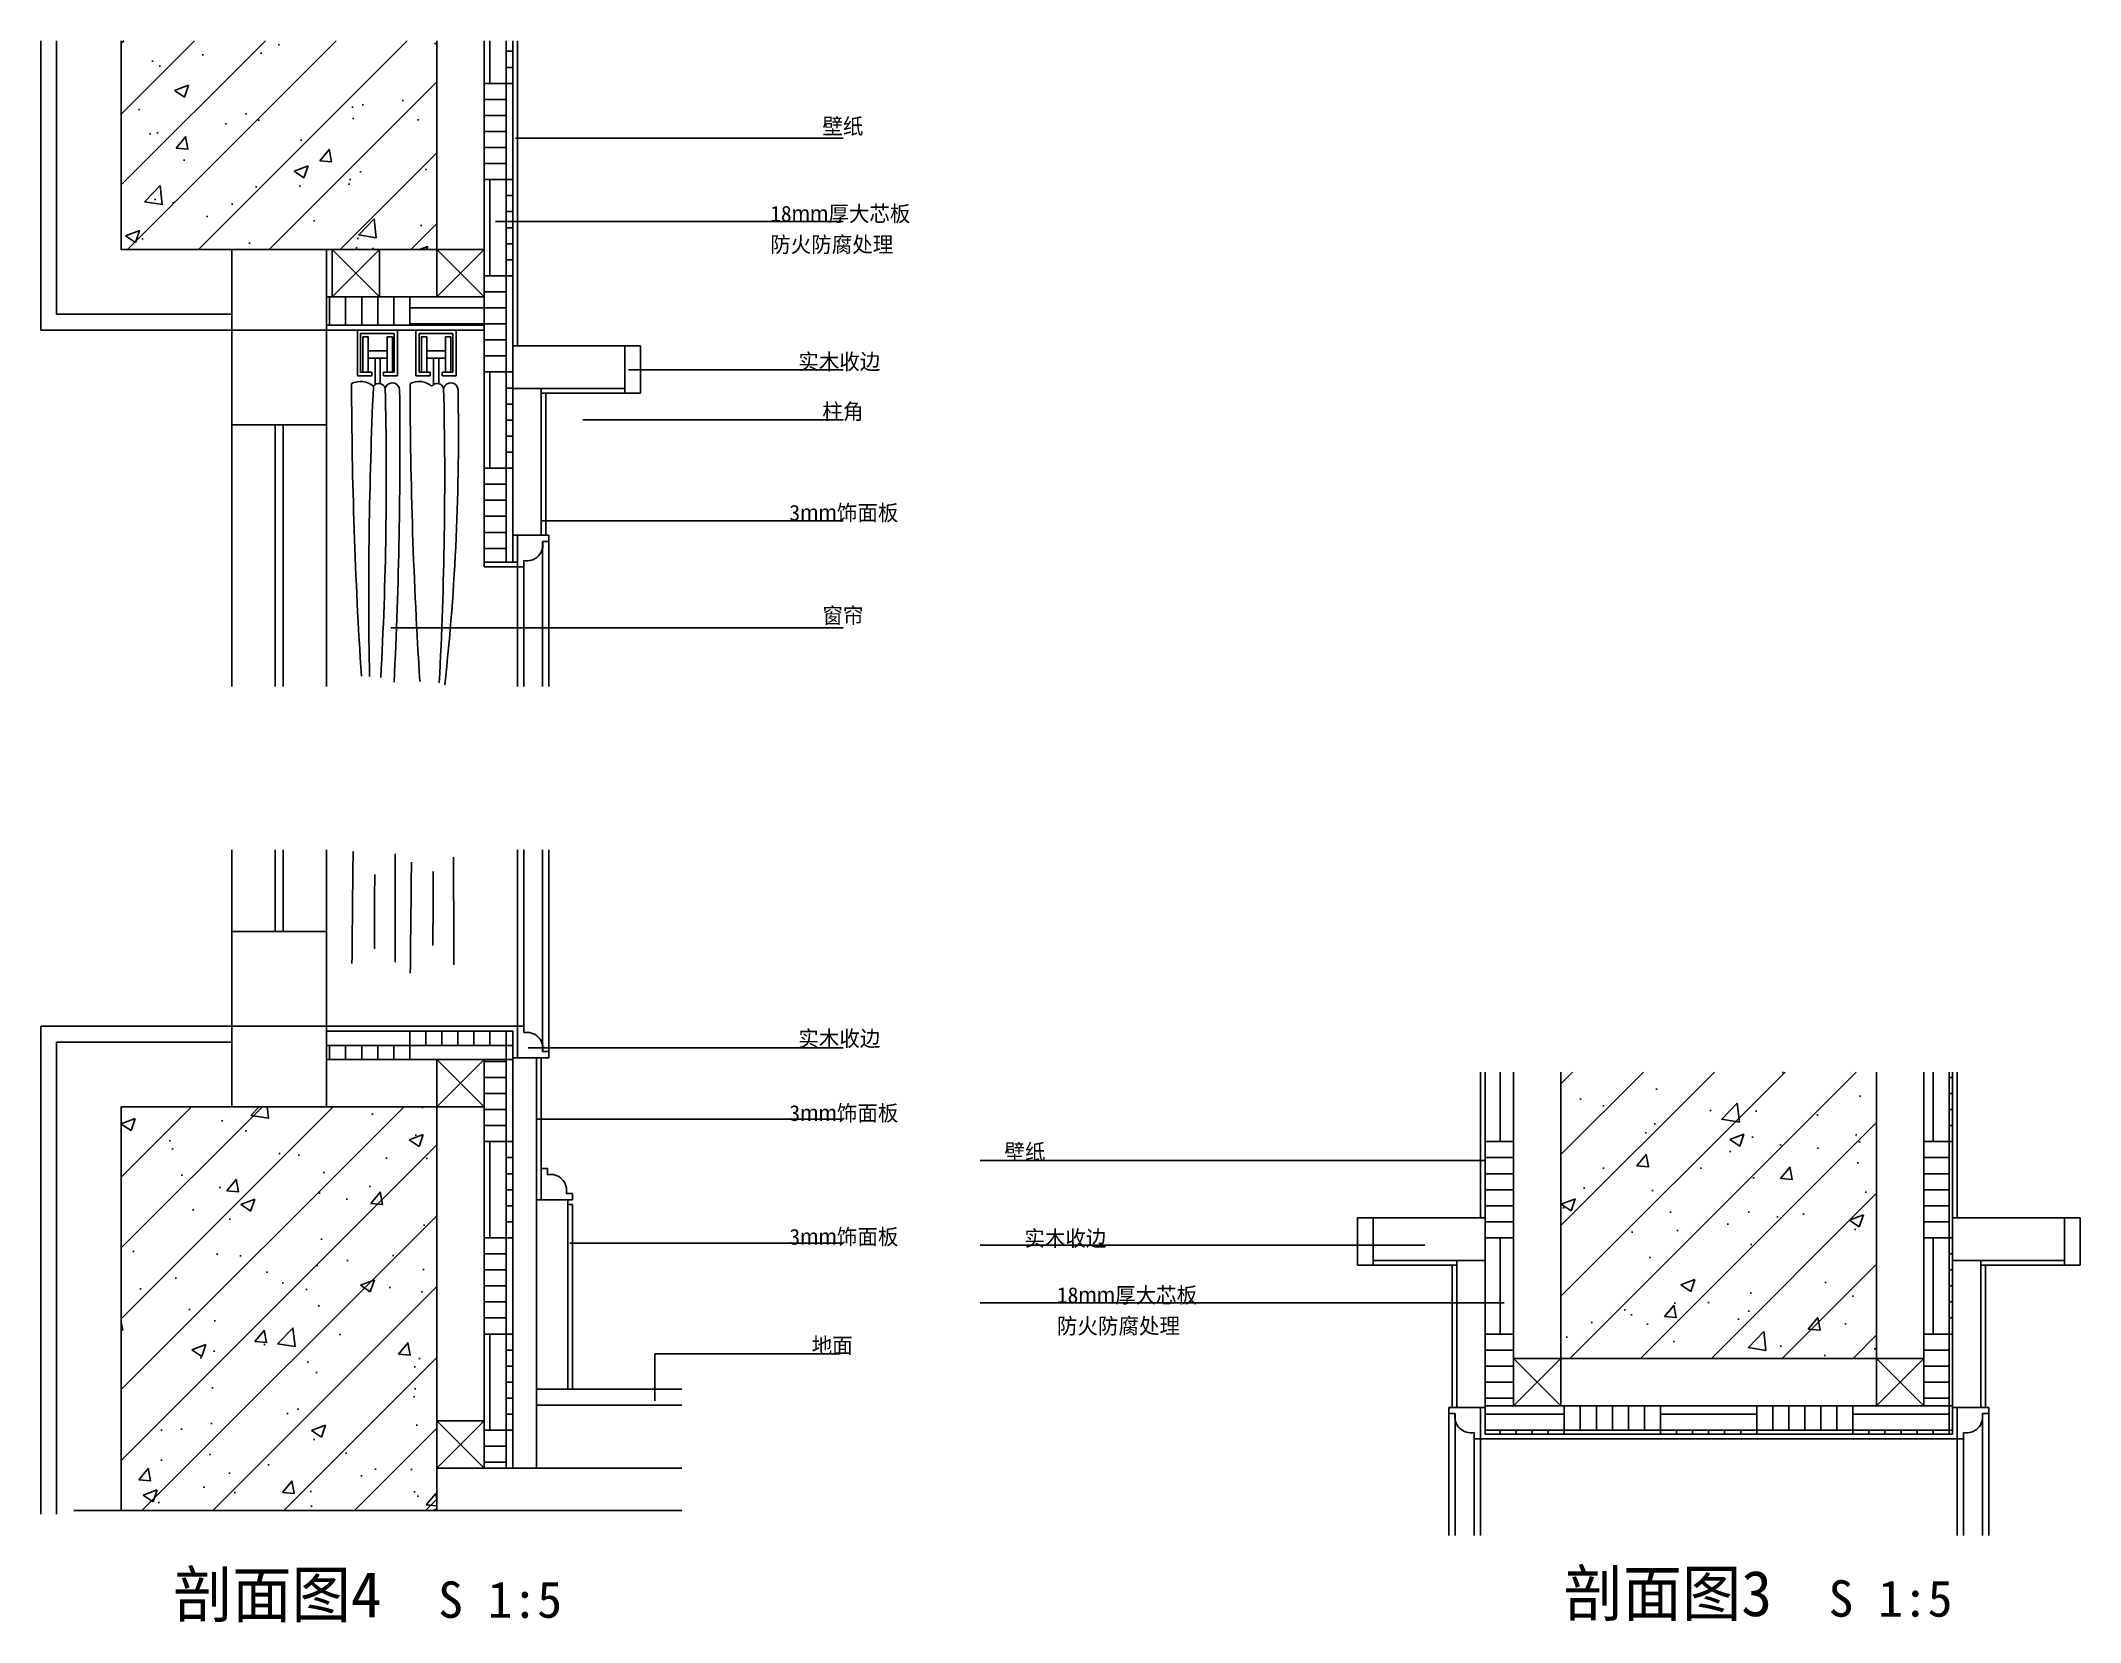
# Model space of a CAD drawing. Header units: metres. Extents: x 69261 to 70553, y 8413 to 9415.
import ezdxf

# ---------------------------------------------------------------- set-up
doc = ezdxf.new("R2010")
doc.units = ezdxf.units.M
for name, color, linetype in [('10填充', 8, 'Continuous'), ('1虚线', 150, 'Continuous'), ('3墙体', 7, 'Continuous'), ('4', 3, 'Continuous'), ('7标住', 1, 'Continuous')]:
    doc.layers.add(name, color=color, linetype=linetype)
doc.dimstyles.get("Standard").update_dxf_attribs({"dimtxt": 2.5, "dimasz": 2.5, "dimexe": 1.25, "dimexo": 0.625, "dimtad": 1, "dimcen": 2.5, "dimazin": 3, "dimtfac": 1, "dimtmove": 0, "dimatfit": 3})

msp = doc.modelspace()

# ---------------------------------------------------------------- hatches: boundary and pattern name
at = {"layer": '10填充'}
h = msp.add_hatch(dxfattribs=at)
h.set_pattern_fill('ANSI31', scale=10)
h.paths.add_polyline_path([(69511.64, 9414.89), (69311.64, 9414.89), (69311.64, 9282.59), (69511.64, 9282.59)])
h.paths.add_polyline_path([(69511.64, 8739.39), (69311.64, 8739.39), (69311.64, 8483.53), (69511.64, 8483.53)])
h = msp.add_hatch(dxfattribs=at)
h.set_pattern_fill('AR-CONC', scale=0.5)
h.paths.add_polyline_path([(69511.64, 9414.89), (69311.64, 9414.89), (69311.64, 9282.59), (69511.64, 9282.59)])
h.paths.add_polyline_path([(69511.64, 8739.39), (69311.64, 8739.39), (69311.64, 8483.53), (69511.64, 8483.53)])
h = msp.add_hatch(dxfattribs=at)
h.set_pattern_fill('AR-PARQ1', scale=0.2)
h.paths.add_polyline_path([(69559.64, 9414.89), (69541.64, 9414.89), (69541.64, 9084.59), (69559.64, 9084.59)])
h.paths.add_polyline_path([(69541.64, 9252.59), (69441.64, 9252.59), (69441.64, 9234.59), (69541.64, 9234.59)])
h = msp.add_hatch(dxfattribs=at)
h.set_pattern_fill('AR-PARQ1', scale=0.2)
h.paths.add_polyline_path([(69559.64, 8787.39), (69441.64, 8787.39), (69441.64, 8769.39), (69559.64, 8769.39)])
h.paths.add_polyline_path([(69559.64, 8769.39), (69541.64, 8769.39), (69541.64, 8739.39), (69541.64, 8510.39), (69559.64, 8510.39)])
h = msp.add_hatch(dxfattribs=at)
h.set_pattern_fill('AR-PARQ1', scale=0.2)
h.paths.add_polyline_path([(70471.88, 8761.43), (70453.88, 8761.43), (70453.88, 8549.96), (70471.88, 8549.96)])
h.paths.add_polyline_path([(70471.88, 8549.96), (70175.88, 8549.96), (70175.88, 8531.96), (70471.88, 8531.96)])
h.paths.add_polyline_path([(70193.88, 8761.43), (70175.88, 8761.43), (70175.88, 8549.96), (70193.88, 8549.96)])
h = msp.add_hatch(dxfattribs=at)
h.set_pattern_fill('ANSI31', scale=10)
h.paths.add_polyline_path([(70423.88, 8761.43), (70223.88, 8761.43), (70223.88, 8579.96), (70423.88, 8579.96)])
h = msp.add_hatch(dxfattribs=at)
h.set_pattern_fill('AR-CONC', scale=0.5)
h.paths.add_polyline_path([(70423.88, 8761.43), (70223.88, 8761.43), (70223.88, 8579.96), (70423.88, 8579.96)])

# ---------------------------------------------------------------- linework, layer by layer
for p, q in [((69541.64, 9084.59), (69541.64, 9414.89)), ((69559.64, 9084.59), (69559.64, 9414.89)), ((69445.35, 9252.59), (69475.35, 9282.59)), ((69475.35, 9252.59), (69445.35, 9282.59)), ((69511.64, 9252.59), (69541.64, 9282.59)), ((69541.64, 9252.59), (69511.64, 9282.59)), ((69541.64, 9252.59), (69511.64, 9282.59)), ((69511.64, 9252.59), (69541.64, 9282.59)), ((69441.64, 9252.59), (69541.64, 9252.59)), ((69441.64, 9234.59), (69541.64, 9234.59)), ((69562.64, 9084.59), (69541.64, 9084.59)), ((69270.64, 8780.39), (69381.64, 8780.39)), ((69270.64, 8780.39), (69270.64, 8481.19)), ((69441.64, 8769.39), (69559.64, 8769.39)), ((69511.64, 8769.39), (69541.64, 8739.39)), ((69541.64, 8769.39), (69511.64, 8739.39)), ((69541.64, 8769.39), (69511.64, 8739.39)), ((69511.64, 8769.39), (69541.64, 8739.39)), ((69541.64, 8769.39), (69541.64, 8510.39)), ((70193.88, 8761.43), (70193.88, 8549.96)), ((70453.88, 8549.96), (70453.88, 8761.43)), ((70223.88, 8549.96), (70193.88, 8579.96)), ((70193.88, 8549.96), (70223.88, 8579.96)), ((70423.88, 8549.96), (70453.88, 8579.96)), ((70453.88, 8549.96), (70423.88, 8579.96)), ((70453.88, 8549.96), (70423.88, 8579.96)), ((70423.88, 8549.96), (70453.88, 8579.96)), ((70175.88, 8549.96), (70471.88, 8549.96)), ((69511.64, 8540.39), (69541.64, 8510.39)), ((69541.64, 8540.39), (69511.64, 8510.39)), ((69541.64, 8540.39), (69511.64, 8510.39)), ((69511.64, 8540.39), (69541.64, 8510.39))]:
    msp.add_line(p, q, dxfattribs=at)
for points in [[(69445.35, 9252.59), (69475.35, 9252.59), (69475.35, 9282.59), (69445.35, 9282.59)], [(69541.64, 9252.59), (69511.64, 9252.59), (69511.64, 9282.59), (69541.64, 9282.59)], [(69511.64, 9252.59), (69541.64, 9252.59), (69541.64, 9282.59), (69511.64, 9282.59)], [(69511.64, 8769.39), (69541.64, 8769.39), (69541.64, 8739.39), (69511.64, 8739.39)], [(69541.64, 8769.39), (69511.64, 8769.39), (69511.64, 8739.39), (69541.64, 8739.39)], [(70193.88, 8549.96), (70223.88, 8549.96), (70223.88, 8579.96), (70193.88, 8579.96)], [(70423.88, 8549.96), (70453.88, 8549.96), (70453.88, 8579.96), (70423.88, 8579.96)], [(70453.88, 8549.96), (70423.88, 8549.96), (70423.88, 8579.96), (70453.88, 8579.96)], [(69541.64, 8540.39), (69511.64, 8540.39), (69511.64, 8510.39), (69541.64, 8510.39)], [(69511.64, 8540.39), (69541.64, 8540.39), (69541.64, 8510.39), (69511.64, 8510.39)]]:
    msp.add_lwpolyline(points, close=True, dxfattribs=at)
for points in [[(69441.64, 8787.39), (69559.64, 8787.39), (69559.64, 8510.39)], [(70175.88, 8761.43), (70175.88, 8531.96), (70471.88, 8531.96), (70471.88, 8761.43)]]:
    msp.add_lwpolyline(points, dxfattribs=at)
at = {"layer": '1虚线'}
for p, q in [((69461.23, 9231.59), (69461.23, 9202.65)), ((69486.75, 9231.59), (69461.23, 9231.59)), ((69463.3, 9229.49), (69463.3, 9204.89)), ((69484.65, 9229.49), (69463.3, 9229.49)), ((69484.65, 9229.49), (69484.65, 9204.89)), ((69486.75, 9231.59), (69486.75, 9202.65)), ((69498.27, 9231.59), (69498.27, 9202.65)), ((69523.78, 9231.59), (69498.27, 9231.59)), ((69500.34, 9229.49), (69500.34, 9204.89)), ((69521.68, 9229.49), (69500.34, 9229.49)), ((69521.68, 9229.49), (69521.68, 9204.89)), ((69523.78, 9231.59), (69523.78, 9202.65)), ((69468.14, 9218.33), (69480.11, 9218.33)), ((69468.14, 9213.85), (69480.11, 9213.85)), ((69472.48, 9213.85), (69472.48, 9197.02)), ((69475.77, 9213.85), (69475.77, 9197.6)), ((69505.17, 9218.33), (69517.15, 9218.33)), ((69505.17, 9213.85), (69517.15, 9213.85)), ((69509.52, 9213.85), (69509.52, 9197.02)), ((69512.8, 9213.85), (69512.8, 9197.6)), ((69470.38, 9202.65), (69461.23, 9202.65)), ((69468.14, 9204.89), (69463.3, 9204.89)), ((69470.38, 9204.89), (69468.14, 9204.89)), ((69468.14, 9204.89), (69468.14, 9204.89)), ((69470.38, 9204.89), (69470.38, 9202.65)), ((69477.87, 9204.89), (69477.87, 9202.65)), ((69477.87, 9204.89), (69484.65, 9204.89)), ((69477.87, 9202.65), (69486.75, 9202.65)), ((69507.41, 9202.65), (69498.27, 9202.65)), ((69505.17, 9204.89), (69500.34, 9204.89)), ((69507.41, 9204.89), (69505.17, 9204.89)), ((69505.17, 9204.89), (69505.17, 9204.89)), ((69507.41, 9204.89), (69507.41, 9202.65)), ((69514.91, 9204.89), (69514.91, 9202.65)), ((69514.91, 9204.89), (69521.68, 9204.89)), ((69514.91, 9202.65), (69523.78, 9202.65)), ((69578.64, 9097.59), (69578.64, 9005.81)), ((69582.64, 9097.59), (69582.64, 9005.81)), ((69562.64, 9081.59), (69562.64, 9005.81)), ((69566.64, 9081.59), (69566.64, 9005.81)), ((69562.64, 8790.39), (69562.64, 8902.17)), ((69566.64, 8790.39), (69566.64, 8902.17)), ((69578.64, 8774.39), (69578.64, 8902.17)), ((69582.64, 8774.39), (69582.64, 8902.17)), ((70152.88, 8544.96), (70152.88, 8467.76)), ((70156.88, 8544.96), (70156.88, 8467.76)), ((70490.88, 8544.96), (70490.88, 8467.76)), ((70494.88, 8544.96), (70494.88, 8467.76)), ((70168.88, 8528.96), (70168.88, 8467.76)), ((70172.88, 8528.96), (70172.88, 8467.76)), ((70474.88, 8528.96), (70474.88, 8467.76)), ((70478.88, 8528.96), (70478.88, 8467.76))]:
    msp.add_line(p, q, dxfattribs=at)
for points in [[(69468.14, 9204.89), (69468.14, 9227.29), (69464.77, 9227.29), (69464.77, 9204.89)], [(69480.11, 9204.89), (69480.11, 9227.29), (69483.48, 9227.29), (69483.48, 9204.89)], [(69505.17, 9204.89), (69505.17, 9227.29), (69501.8, 9227.29), (69501.8, 9204.89)], [(69517.15, 9204.89), (69517.15, 9227.29), (69520.52, 9227.29), (69520.52, 9204.89)]]:
    msp.add_lwpolyline(points, close=True, dxfattribs=at)
for centre, radius, start, end in [((72445.29, 9205.02), 2987.75, 180.14, 183.7), ((69463.22, 9186.49), 12.56, 49.3, 116.81), ((72419.03, 9064.07), 2950.57, 177.44, 181.01), ((69474.8, 9193.5), 4.22, 16.04, 143.37), ((67183.31, 9137.99), 2296.24, 356.84, 1.41), ((69483.34, 9193.49), 4.64, 1.97, 165.36), ((66527.25, 9156.83), 2960.95, 357.13, 0.71), ((69500.25, 9186.49), 12.56, 49.3, 116.81), ((72585.97, 9205.14), 3091.39, 180.14, 183.64), ((69511.83, 9193.5), 4.22, 16.04, 143.37), ((67139.62, 9137.01), 2376.96, 356.89, 1.39), ((69520.37, 9193.49), 4.64, 1.97, 165.36), ((68069.69, 9165.22), 1455.6, 353.75, 1.12), ((171097.98, 7819.04), 101645.21, 179.39, 179.43), ((13272.66, 8772.11), 56212.65, 0.06, 0.13), ((170056.67, 7823.72), 100566.87, 179.39, 179.43), ((13705.5, 8771), 55816.84, 0.06, 0.13), ((-200828.16, 9830.22), 270302.03, 359.79, 359.8), ((-198895.3, 9825.39), 268406.21, 359.79, 359.8)]:
    msp.add_arc(centre, radius, start, end, dxfattribs=at)
at = {"layer": '3墙体'}
for p, q in [((69511.64, 8510.39), (69666.82, 8510.39)), ((69281.64, 8483.53), (69666.82, 8483.53))]:
    msp.add_line(p, q, dxfattribs=at)
for points in [[(69311.64, 9414.89), (69311.64, 9282.59), (69511.64, 9282.59), (69511.64, 9414.89)], [(70223.88, 8761.43), (70223.88, 8579.96), (70423.88, 8579.96), (70423.88, 8761.43)], [(69311.64, 8483.53), (69311.64, 8739.39), (69511.64, 8739.39), (69511.64, 8483.53)]]:
    msp.add_lwpolyline(points, dxfattribs=at)
at = {"layer": '4'}
for p, q in [((69260.64, 9231.59), (69260.64, 9414.89)), ((69270.64, 9241.59), (69270.64, 9414.89)), ((69562.64, 9414.89), (69562.64, 9221.59)), ((69270.64, 9241.59), (69381.64, 9241.59)), ((69260.64, 9231.59), (69541.64, 9231.59)), ((69559.64, 9221.59), (69640.64, 9221.59)), ((69630.64, 9221.59), (69630.64, 9191.59)), ((69640.64, 9221.59), (69640.64, 9191.59)), ((69577.64, 9194.59), (69559.64, 9194.59)), ((69577.64, 9194.59), (69630.64, 9194.59)), ((69577.64, 9194.59), (69577.64, 9101.59)), ((69577.64, 9191.59), (69640.64, 9191.59)), ((69580.64, 9191.59), (69580.64, 9121.59)), ((69620.64, 9191.59), (69580.64, 9191.59)), ((69580.64, 9191.59), (69580.64, 9121.59)), ((69580.64, 9191.59), (69580.64, 9101.59)), ((69381.64, 9171.59), (69381.64, 9005.81)), ((69414.14, 9171.59), (69409.14, 9171.59)), ((69409.14, 9171.59), (69409.14, 9005.81)), ((69414.14, 9005.81), (69414.14, 9171.59)), ((69441.64, 9171.59), (69441.64, 9005.81)), ((69559.64, 9101.59), (69582.64, 9101.59)), ((69562.64, 9101.59), (69562.64, 9084.59)), ((69562.64, 9081.59), (69562.64, 9101.59)), ((69578.64, 9097.59), (69582.64, 9097.59)), ((69582.64, 9101.59), (69582.64, 9097.59)), ((69541.64, 9084.59), (69541.64, 9081.59)), ((69566.64, 9081.59), (69566.64, 9085.59)), ((69562.64, 9081.59), (69541.64, 9081.59)), ((69566.64, 9081.59), (69562.64, 9081.59)), ((69381.64, 8850.39), (69381.64, 8902.17)), ((69409.14, 8850.39), (69409.14, 8902.17)), ((69414.14, 8902.17), (69414.14, 8850.39)), ((69441.64, 8850.39), (69441.64, 8902.17)), ((69381.64, 8850.39), (69441.64, 8850.39)), ((69381.64, 8739.39), (69381.64, 8850.39)), ((69414.14, 8850.39), (69409.14, 8850.39)), ((69441.64, 8850.39), (69441.64, 8739.39)), ((69260.64, 8790.39), (69562.64, 8790.39)), ((69260.64, 8790.39), (69260.64, 8481.19)), ((69441.64, 8790.39), (69381.64, 8790.39)), ((69566.64, 8790.39), (69562.64, 8790.39)), ((69562.64, 8790.39), (69562.64, 8770.39)), ((69562.64, 8770.39), (69562.64, 8790.39)), ((69566.64, 8790.39), (69566.64, 8786.39)), ((69578.64, 8774.39), (69582.64, 8774.39)), ((69582.64, 8770.39), (69582.64, 8774.39)), ((69559.64, 8770.39), (69582.64, 8770.39)), ((69574.64, 8770.39), (69574.64, 8680.39)), ((69577.64, 8770.39), (69577.64, 8700.39)), ((70172.88, 8761.43), (70172.88, 8668.96)), ((70474.88, 8761.43), (70474.88, 8668.96)), ((69581.64, 8700.39), (69577.64, 8700.39)), ((69577.64, 8700.39), (69577.64, 8680.39)), ((69581.64, 8700.39), (69581.64, 8696.39)), ((69593.64, 8684.39), (69597.64, 8684.39)), ((69597.64, 8680.39), (69597.64, 8684.39)), ((69574.64, 8680.39), (69597.64, 8680.39)), ((69574.64, 8680.39), (69574.64, 8550.39)), ((69594.64, 8680.39), (69594.64, 8560.39)), ((69594.64, 8677.39), (69597.64, 8677.39)), ((69597.64, 8677.39), (69597.64, 8560.39)), ((70175.88, 8668.96), (70094.88, 8668.96)), ((70094.88, 8668.96), (70094.88, 8638.96)), ((70104.88, 8668.96), (70104.88, 8638.96)), ((70471.88, 8668.96), (70552.88, 8668.96)), ((70542.88, 8668.96), (70542.88, 8638.96)), ((70552.88, 8668.96), (70552.88, 8638.96)), ((70157.88, 8638.96), (70094.88, 8638.96)), ((70157.88, 8641.96), (70104.88, 8641.96)), ((70114.88, 8638.96), (70154.88, 8638.96)), ((70154.88, 8638.96), (70154.88, 8568.96)), ((70154.88, 8638.96), (70154.88, 8568.96)), ((70154.88, 8638.96), (70154.88, 8548.96)), ((70157.88, 8641.96), (70175.88, 8641.96)), ((70157.88, 8641.96), (70157.88, 8548.96)), ((70489.88, 8641.96), (70471.88, 8641.96)), ((70489.88, 8641.96), (70489.88, 8548.96)), ((70489.88, 8641.96), (70542.88, 8641.96)), ((70489.88, 8638.96), (70552.88, 8638.96)), ((70492.88, 8638.96), (70492.88, 8548.96)), ((70492.88, 8638.96), (70492.88, 8568.96)), ((70532.88, 8638.96), (70492.88, 8638.96)), ((70492.88, 8638.96), (70492.88, 8568.96)), ((69574.64, 8560.39), (69666.82, 8560.39)), ((69574.64, 8560.39), (69574.64, 8510.39)), ((69574.64, 8550.39), (69666.82, 8550.39)), ((70152.88, 8548.96), (70152.88, 8544.96)), ((70175.88, 8548.96), (70152.88, 8548.96)), ((70156.88, 8544.96), (70152.88, 8544.96)), ((70172.88, 8548.96), (70172.88, 8528.96)), ((70172.88, 8528.96), (70172.88, 8548.96)), ((70471.88, 8548.96), (70494.88, 8548.96)), ((70474.88, 8528.96), (70474.88, 8548.96)), ((70474.88, 8548.96), (70474.88, 8528.96)), ((70490.88, 8544.96), (70494.88, 8544.96)), ((70494.88, 8548.96), (70494.88, 8544.96)), ((70168.88, 8528.96), (70168.88, 8532.96)), ((70168.88, 8528.96), (70172.88, 8528.96)), ((70172.88, 8528.96), (70474.88, 8528.96)), ((70478.88, 8528.96), (70474.88, 8528.96)), ((70478.88, 8528.96), (70478.88, 8532.96))]:
    msp.add_line(p, q, dxfattribs=at)
msp.add_lwpolyline([(69381.64, 9171.59), (69441.64, 9171.59), (69441.64, 9282.59), (69381.64, 9282.59)], close=True, dxfattribs=at)
for centre, start, end in [((69568.64, 9095.59), 258.7, 11.3), ((69568.64, 8776.39), 348.7, 101.3), ((69583.64, 8686.39), 348.7, 101.3), ((70166.88, 8542.96), 168.7, 281.3), ((70480.88, 8542.96), 258.7, 11.3)]:
    msp.add_arc(centre, 10.2, start, end, dxfattribs=at)

# ---------------------------------------------------------------- texts
for s, height, p in [('剖面图4', 28.85, (69344.53, 8415.95)), ('S 1:5', 23.08, (69512.44, 8415.59)), ('剖面图3', 28.85, (70225.54, 8416.66)), ('S 1:5', 23.08, (70393.45, 8416.3))]:
    msp.add_text(s, height=height).set_placement(p)
at = {"char_height": 10, "attachment_point": 1}
for s, insert in [('壁纸', (69755.89, 9365.74)), ('18{\\fArial|b0|i0|c0|p32;mm}厚大芯板', (69722.8, 9310.33)), ('防火防腐处理', (69722.8, 9290.81)), ('实木收边', (69740.64, 9216.59)), ('柱角', (69755.89, 9184.97)), ('3{\\fArial|b0|i0|c0|p32;mm}饰面板', (69734.98, 9120.82)), ('窗帘', (69755.89, 9055.72)), ('实木收边', (69740.64, 8787.69)), ('3{\\fArial|b0|i0|c0|p32;mm}饰面板', (69734.98, 8740.43)), ('壁纸', (69871.2, 8715.8)), ('3{\\fArial|b0|i0|c0|p32;mm}饰面板', (69734.98, 8662.02)), ('实木收边', (69883.85, 8661.04)), ('18{\\fArial|b0|i0|c0|p32;mm}厚大芯板', (69904.47, 8625.07)), ('防火防腐处理', (69904.47, 8605.55)), ('地面', (69749.1, 8593.21))]:
    msp.add_mtext(s, dxfattribs=dict(at, insert=insert))

# ---------------------------------------------------------------- leaders
at = {"layer": '7标住'}
for points in [[(69561.34, 9353.22), (69769.15, 9353.22)], [(69548.86, 9300.44), (69769.15, 9300.44)], [(69632.93, 9206.42), (69769.15, 9206.42)], [(69604.08, 9174.8), (69769.15, 9174.8)], [(69577.58, 9110.65), (69769.15, 9110.65)], [(69482.51, 9042.85), (69769.15, 9042.85)], [(69569.41, 8776.76), (69769.15, 8776.76)], [(69575.09, 8731.52), (69769.15, 8731.52)], [(70175.84, 8705.31), (69855.86, 8705.31)], [(69595.95, 8653), (69769.15, 8653)], [(70137.53, 8651.69), (69855.86, 8651.69)], [(70187.9, 8615.18), (69855.86, 8615.18)], [(69649.8, 8553.04), (69649.8, 8582.94), (69767.19, 8582.94)]]:
    msp.add_leader(points, dimstyle='Standard', dxfattribs=at)

doc.saveas('drawing.dxf')
